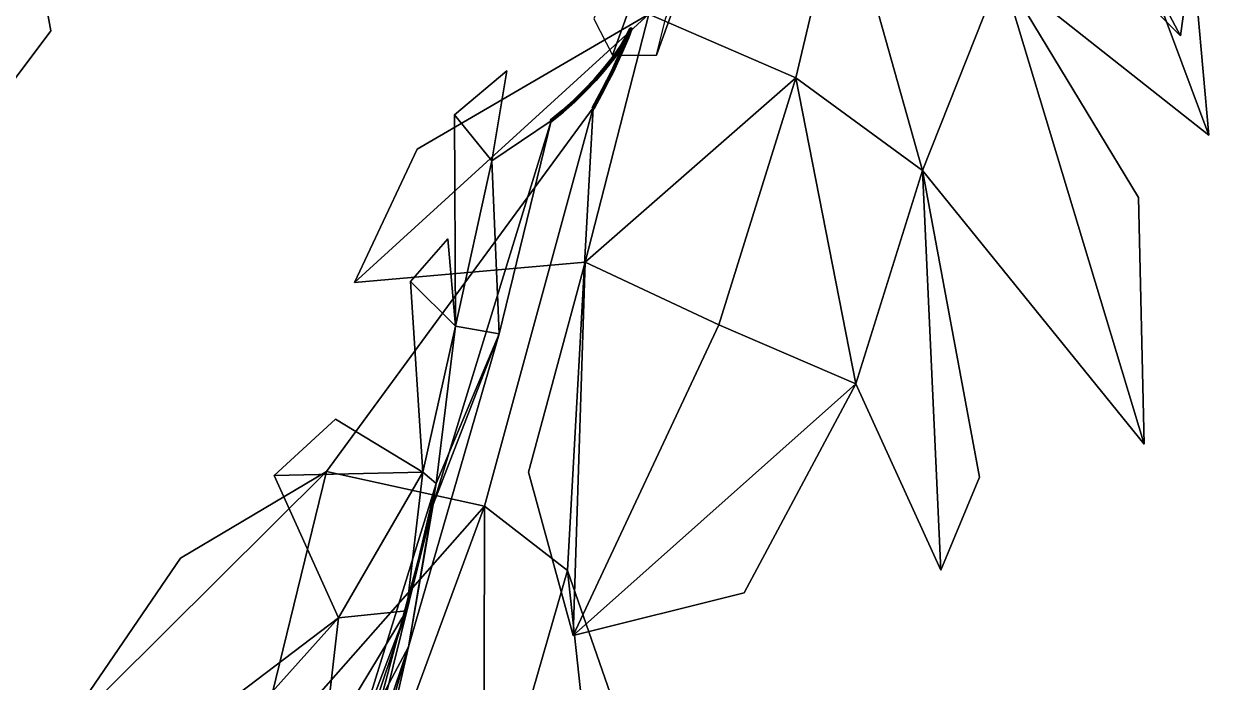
# Model space of a CAD drawing. Header units: metres. Extents: x -349 to 464, y -383 to 362.
# Drawn here: x 363.13 to 399.7, y -28.77 to -8.58 of the extents above; entities that cross this region are included whole.
import ezdxf

# ---------------------------------------------------------------- set-up
doc = ezdxf.new("R2010")
doc.units = ezdxf.units.M

msp = doc.modelspace()

# ---------------------------------------------------------------- linework, layer by layer
at = {"layer": 'Breeder_Leaf', "color": 3}
for points in [[(399.6952, -1.1259, 766.5007), (398.6327, -8.9407, 773.9364), (392.8087, 1.9988, 764.4854)], [(399.6952, -1.1259, 766.5007), (392.8087, 1.9988, 764.4854), (398.6327, -8.9407, 773.9364)], [(398.6327, -8.9407, 773.9364), (393.9027, -4.2296, 769.7679), (392.8087, 1.9988, 764.4854)], [(398.6327, -8.9407, 773.9364), (392.8087, 1.9988, 764.4854), (393.9027, -4.2296, 769.7679)], [(395.074, -0.1257, 425.8989), (399.5004, -11.9853, 421.9529), (393.1356, -6.9555, 419.7932)], [(395.074, -0.1257, 425.8989), (393.1356, -6.9555, 419.7932), (399.5004, -11.9853, 421.9529)], [(395.074, -0.1257, 425.8989), (398.9771, -6.1533, 425.3427), (399.5004, -11.9853, 421.9529)], [(395.074, -0.1257, 425.8989), (399.5004, -11.9853, 421.9529), (398.9771, -6.1533, 425.3427)], [(363.0922, -3.9896, 724.5987), (363.9565, -8.7871, 729.9982), (360.442, -13.4755, 731.4193)], [(363.0922, -3.9896, 724.5987), (360.442, -13.4755, 731.4193), (363.9565, -8.7871, 729.9982)], [(388.234, -4.27, 418.2641), (386.8251, -10.2335, 413.4418), (382.3089, -8.2837, 411.9798)], [(388.234, -4.27, 418.2641), (382.3089, -8.2837, 411.9798), (386.8251, -10.2335, 413.4418)], [(390.7161, -13.07123, 415.4131), (386.8251, -10.2335, 413.4418), (388.234, -4.27, 418.2641)], [(390.7161, -13.07123, 415.4131), (388.234, -4.27, 418.2641), (386.8251, -10.2335, 413.4418)], [(393.1356, -6.9555, 419.7932), (390.7161, -13.07123, 415.4131), (388.234, -4.27, 418.2641)], [(393.1356, -6.9555, 419.7932), (388.234, -4.27, 418.2641), (390.7161, -13.07123, 415.4131)], [(393.1356, -6.9555, 419.7932), (397.5168, -21.4684, 415.8403), (390.7161, -13.07123, 415.4131)], [(393.1356, -6.9555, 419.7932), (390.7161, -13.07123, 415.4131), (397.5168, -21.4684, 415.8403)], [(393.1356, -6.9555, 419.7932), (397.3433, -13.9022, 418.4951), (397.5168, -21.4684, 415.8403)], [(393.1356, -6.9555, 419.7932), (397.5168, -21.4684, 415.8403), (397.3433, -13.9022, 418.4951)], [(380.3603, -15.8846, 407.8283), (373.2744, -16.5075, 406.2258), (382.3089, -8.2837, 411.9798)], [(380.3603, -15.8846, 407.8283), (382.3089, -8.2837, 411.9798), (373.2744, -16.5075, 406.2258)], [(373.2744, -16.5075, 406.2258), (375.2047, -12.4147, 408.2316), (382.3089, -8.2837, 411.9798)], [(373.2744, -16.5075, 406.2258), (382.3089, -8.2837, 411.9798), (375.2047, -12.4147, 408.2316)], [(386.8251, -10.2335, 413.4418), (380.3603, -15.8846, 407.8283), (382.3089, -8.2837, 411.9798)], [(386.8251, -10.2335, 413.4418), (382.3089, -8.2837, 411.9798), (380.3603, -15.8846, 407.8283)], [(376.3495, -11.3692, 767.7322), (377.9499, -10.02016, 774.2996), (377.4918, -12.7745, 780.9051)], [(376.3495, -11.3692, 767.7322), (377.4918, -12.7745, 780.9051), (377.9499, -10.02016, 774.2996)], [(386.8251, -10.2335, 413.4418), (384.4594, -17.808, 409.0194), (380.3603, -15.8846, 407.8283)], [(386.8251, -10.2335, 413.4418), (380.3603, -15.8846, 407.8283), (384.4594, -17.808, 409.0194)], [(388.6687, -19.6206, 410.0519), (384.4594, -17.808, 409.0194), (386.8251, -10.2335, 413.4418)], [(388.6687, -19.6206, 410.0519), (386.8251, -10.2335, 413.4418), (384.4594, -17.808, 409.0194)], [(390.7161, -13.07123, 415.4131), (388.6687, -19.6206, 410.0519), (386.8251, -10.2335, 413.4418)], [(390.7161, -13.07123, 415.4131), (386.8251, -10.2335, 413.4418), (388.6687, -19.6206, 410.0519)], [(380.6074, -11.1555, 797.6335), (377.2675, -23.3708, 796.6269), (372.4158, -22.3048, 792.3001)], [(380.6074, -11.1555, 797.6335), (372.4158, -22.3048, 792.3001), (377.2675, -23.3708, 796.6269)], [(379.8192, -25.3446, 801.8646), (377.2675, -23.3708, 796.6269), (380.6074, -11.1555, 797.6335)], [(379.8192, -25.3446, 801.8646), (380.6074, -11.1555, 797.6335), (377.2675, -23.3708, 796.6269)], [(375.6984, -23.3211, 787.3147), (377.7197, -18.08595, 784.7952), (379.3143, -11.5461, 795.5688)], [(375.6984, -23.3211, 787.3147), (379.3143, -11.5461, 795.5688), (377.7197, -18.08595, 784.7952)], [(376.3804, -17.849, 773.111), (376.3495, -11.3692, 767.7322), (377.4918, -12.7745, 780.9051)], [(376.3804, -17.849, 773.111), (377.4918, -12.7745, 780.9051), (376.3495, -11.3692, 767.7322)], [(379.3143, -11.5461, 795.5688), (377.7197, -18.08595, 784.7952), (377.4918, -12.7745, 780.9051)], [(379.3143, -11.5461, 795.5688), (377.4918, -12.7745, 780.9051), (377.7197, -18.08595, 784.7952)], [(377.7197, -18.08595, 784.7952), (376.3804, -17.849, 773.111), (377.4918, -12.7745, 780.9051)], [(377.7197, -18.08595, 784.7952), (377.4918, -12.7745, 780.9051), (376.3804, -17.849, 773.111)], [(390.7161, -13.07123, 415.4131), (391.277, -25.3341, 412.252), (388.6687, -19.6206, 410.0519)], [(390.7161, -13.07123, 415.4131), (388.6687, -19.6206, 410.0519), (391.277, -25.3341, 412.252)], [(390.7161, -13.07123, 415.4131), (392.4642, -22.4799, 413.8159), (391.277, -25.3341, 412.252)], [(390.7161, -13.07123, 415.4131), (391.277, -25.3341, 412.252), (392.4642, -22.4799, 413.8159)], [(375.0013, -16.4792, 757.647), (376.1455, -15.1689, 765.3228), (376.3804, -17.849, 773.111)], [(375.0013, -16.4792, 757.647), (376.3804, -17.849, 773.111), (376.1455, -15.1689, 765.3228)], [(379.9939, -27.3343, 407.0896), (378.6197, -22.3204, 407.1322), (380.3603, -15.8846, 407.8283)], [(379.9939, -27.3343, 407.0896), (380.3603, -15.8846, 407.8283), (378.6197, -22.3204, 407.1322)], [(384.4594, -17.808, 409.0194), (379.9939, -27.3343, 407.0896), (380.3603, -15.8846, 407.8283)], [(384.4594, -17.808, 409.0194), (380.3603, -15.8846, 407.8283), (379.9939, -27.3343, 407.0896)], [(375.3749, -22.3226, 766.7687), (375.0013, -16.4792, 757.647), (376.3804, -17.849, 773.111)], [(375.3749, -22.3226, 766.7687), (376.3804, -17.849, 773.111), (375.0013, -16.4792, 757.647)], [(375.7869, -22.6705, 776.2775), (375.3749, -22.3226, 766.7687), (376.3804, -17.849, 773.111)], [(375.7869, -22.6705, 776.2775), (376.3804, -17.849, 773.111), (375.3749, -22.3226, 766.7687)], [(377.7197, -18.08595, 784.7952), (375.7869, -22.6705, 776.2775), (376.3804, -17.849, 773.111)], [(377.7197, -18.08595, 784.7952), (376.3804, -17.849, 773.111), (375.7869, -22.6705, 776.2775)], [(388.6687, -19.6206, 410.0519), (379.9939, -27.3343, 407.0896), (384.4594, -17.808, 409.0194)], [(388.6687, -19.6206, 410.0519), (384.4594, -17.808, 409.0194), (379.9939, -27.3343, 407.0896)], [(375.6984, -23.3211, 787.3147), (374.9346, -27.6798, 779.0624), (377.7197, -18.08595, 784.7952)], [(375.6984, -23.3211, 787.3147), (377.7197, -18.08595, 784.7952), (374.9346, -27.6798, 779.0624)], [(374.9346, -27.6798, 779.0624), (375.7869, -22.6705, 776.2775), (377.7197, -18.08595, 784.7952)], [(374.9346, -27.6798, 779.0624), (377.7197, -18.08595, 784.7952), (375.7869, -22.6705, 776.2775)], [(388.6687, -19.6206, 410.0519), (385.2376, -26.02864, 409.764), (379.9939, -27.3343, 407.0896)], [(388.6687, -19.6206, 410.0519), (379.9939, -27.3343, 407.0896), (385.2376, -26.02864, 409.764)], [(370.8122, -22.4241, 754.0591), (372.6986, -20.6962, 758.2966), (375.3749, -22.3226, 766.7687)], [(370.8122, -22.4241, 754.0591), (375.3749, -22.3226, 766.7687), (372.6986, -20.6962, 758.2966)], [(370.2026, -31.3868, 791.7075), (364.1286, -30.5295, 785.9376), (372.4158, -22.3048, 792.3001)], [(370.2026, -31.3868, 791.7075), (372.4158, -22.3048, 792.3001), (364.1286, -30.5295, 785.9376)], [(364.1286, -30.5295, 785.9376), (367.9349, -24.9651, 787.3732), (372.4158, -22.3048, 792.3001)], [(364.1286, -30.5295, 785.9376), (372.4158, -22.3048, 792.3001), (367.9349, -24.9651, 787.3732)], [(377.2675, -23.3708, 796.6269), (370.2026, -31.3868, 791.7075), (372.4158, -22.3048, 792.3001)], [(377.2675, -23.3708, 796.6269), (372.4158, -22.3048, 792.3001), (370.2026, -31.3868, 791.7075)], [(372.786, -26.7956, 759.5509), (370.8122, -22.4241, 754.0591), (375.3749, -22.3226, 766.7687)], [(372.786, -26.7956, 759.5509), (375.3749, -22.3226, 766.7687), (370.8122, -22.4241, 754.0591)], [(374.8775, -26.579, 769.5917), (372.786, -26.7956, 759.5509), (375.3749, -22.3226, 766.7687)], [(374.8775, -26.579, 769.5917), (375.3749, -22.3226, 766.7687), (372.786, -26.7956, 759.5509)], [(375.7869, -22.6705, 776.2775), (374.8775, -26.579, 769.5917), (375.3749, -22.3226, 766.7687)], [(375.7869, -22.6705, 776.2775), (375.3749, -22.3226, 766.7687), (374.8775, -26.579, 769.5917)], [(374.9346, -27.6798, 779.0624), (373.2432, -30.873, 772.035), (375.7869, -22.6705, 776.2775)], [(374.9346, -27.6798, 779.0624), (375.7869, -22.6705, 776.2775), (373.2432, -30.873, 772.035)], [(373.2432, -30.873, 772.035), (374.8775, -26.579, 769.5917), (375.7869, -22.6705, 776.2775)], [(373.2432, -30.873, 772.035), (375.7869, -22.6705, 776.2775), (374.8775, -26.579, 769.5917)], [(377.2675, -23.3708, 796.6269), (373.8654, -32.6108, 796.0331), (370.2026, -31.3868, 791.7075)], [(377.2675, -23.3708, 796.6269), (370.2026, -31.3868, 791.7075), (373.8654, -32.6108, 796.0331)], [(375.6984, -23.3211, 787.3147), (372.7534, -35.1742, 782.1529), (374.9346, -27.6798, 779.0624)], [(375.6984, -23.3211, 787.3147), (374.9346, -27.6798, 779.0624), (372.7534, -35.1742, 782.1529)], [(375.6984, -23.3211, 787.3147), (373.8327, -30.2471, 786.6623), (372.7534, -35.1742, 782.1529)], [(375.6984, -23.3211, 787.3147), (372.7534, -35.1742, 782.1529), (373.8327, -30.2471, 786.6623)], [(377.2477, -34.2365, 800.4482), (373.8654, -32.6108, 796.0331), (377.2675, -23.3708, 796.6269)], [(377.2477, -34.2365, 800.4482), (377.2675, -23.3708, 796.6269), (373.8654, -32.6108, 796.0331)], [(379.8192, -25.3446, 801.8646), (377.2477, -34.2365, 800.4482), (377.2675, -23.3708, 796.6269)], [(379.8192, -25.3446, 801.8646), (377.2675, -23.3708, 796.6269), (377.2477, -34.2365, 800.4482)], [(379.8192, -25.3446, 801.8646), (381.1273, -37.4229, 807.1765), (377.2477, -34.2365, 800.4482)], [(379.8192, -25.3446, 801.8646), (377.2477, -34.2365, 800.4482), (381.1273, -37.4229, 807.1765)], [(379.8192, -25.3446, 801.8646), (381.701, -30.7468, 806.2408), (381.1273, -37.4229, 807.1765)], [(379.8192, -25.3446, 801.8646), (381.1273, -37.4229, 807.1765), (381.701, -30.7468, 806.2408)], [(373.2432, -30.873, 772.035), (372.0995, -34.8183, 764.3568), (374.8775, -26.579, 769.5917)], [(373.2432, -30.873, 772.035), (374.8775, -26.579, 769.5917), (372.0995, -34.8183, 764.3568)], [(372.0995, -34.8183, 764.3568), (372.333, -30.7881, 761.954), (374.8775, -26.579, 769.5917)], [(372.0995, -34.8183, 764.3568), (374.8775, -26.579, 769.5917), (372.333, -30.7881, 761.954)], [(374.8775, -26.579, 769.5917), (372.333, -30.7881, 761.954), (372.786, -26.7956, 759.5509)], [(374.8775, -26.579, 769.5917), (372.786, -26.7956, 759.5509), (372.333, -30.7881, 761.954)], [(372.333, -30.7881, 761.954), (366.0693, -34.2824, 754.0186), (372.786, -26.7956, 759.5509)], [(372.333, -30.7881, 761.954), (372.786, -26.7956, 759.5509), (366.0693, -34.2824, 754.0186)], [(366.0693, -34.2824, 754.0186), (368.6211, -29.9543, 755.3546), (372.786, -26.7956, 759.5509)], [(366.0693, -34.2824, 754.0186), (372.786, -26.7956, 759.5509), (368.6211, -29.9543, 755.3546)], [(374.9346, -27.6798, 779.0624), (370.335, -41.2637, 772.7562), (373.2432, -30.873, 772.035)], [(374.9346, -27.6798, 779.0624), (373.2432, -30.873, 772.035), (370.335, -41.2637, 772.7562)], [(374.9346, -27.6798, 779.0624), (373.1258, -35.5839, 777.6832), (370.335, -41.2637, 772.7562)], [(374.9346, -27.6798, 779.0624), (370.335, -41.2637, 772.7562), (373.1258, -35.5839, 777.6832)]]:
    msp.add_3dface(points, dxfattribs=at)
at = {"layer": 'Breeder_Petiole', "color": 3}
for points in [[(383.6298, -6.5292, 789.2648), (382.5453, -9.5398, 794.0706), (382.8199, -8.4227, 794.8321), (383.9081, -5.3894, 789.9904)], [(381.6894, -5.4917, 789.6633), (380.6294, -8.4186, 794.34), (381.1993, -9.5373, 793.7682), (382.2664, -6.5921, 789.0638)], [(382.2664, -6.5921, 789.0638), (381.1993, -9.5373, 793.7682), (382.5453, -9.5398, 794.0706), (383.6298, -6.5292, 789.2648)], [(381.7598, -8.6916, 794.4286), (381.623, -8.9674, 794.7812), (381.59, -8.9873, 794.7528), (381.7266, -8.7116, 794.4)], [(381.7266, -8.7116, 794.4), (381.59, -8.9873, 794.7528), (381.61, -9.02437, 794.7316), (381.7466, -8.749, 794.3787)], [(381.7466, -8.749, 794.3787), (381.61, -9.02437, 794.7316), (381.6546, -9.02759, 794.7464), (381.7916, -8.7522, 794.3936)], [(381.7997, -8.7169, 794.4243), (381.6626, -8.9925, 794.7769), (381.623, -8.9674, 794.7812), (381.7598, -8.6916, 794.4286)], [(381.7606, -8.6899, 794.4263), (381.6643, -8.9398, 794.8102), (381.6298, -8.963, 794.7864), (381.7258, -8.7133, 794.4023)], [(381.7258, -8.7133, 794.4023), (381.6298, -8.963, 794.7864), (381.6494, -9.00107, 794.7666), (381.7455, -8.7516, 794.3824)], [(381.7455, -8.7516, 794.3824), (381.6494, -9.00107, 794.7666), (381.6951, -9.00165, 794.7777), (381.7916, -8.7522, 794.3936)], [(381.7916, -8.7522, 794.3936), (381.6546, -9.02759, 794.7464), (381.6626, -8.9925, 794.7769), (381.7997, -8.7169, 794.4243)], [(381.8008, -8.7143, 794.4205), (381.7043, -8.964, 794.8044), (381.6643, -8.9398, 794.8102), (381.7606, -8.6899, 794.4263)], [(381.7916, -8.7522, 794.3936), (381.6951, -9.00165, 794.7777), (381.7043, -8.964, 794.8044), (381.8008, -8.7143, 794.4205)], [(381.623, -8.9674, 794.7812), (381.4392, -9.271, 795.0917), (381.4088, -9.2864, 795.0586), (381.59, -8.9873, 794.7528)], [(381.59, -8.9873, 794.7528), (381.4088, -9.2864, 795.0586), (381.4294, -9.3219, 795.0361), (381.61, -9.02437, 794.7316)], [(381.61, -9.02437, 794.7316), (381.4294, -9.3219, 795.0361), (381.4717, -9.3285, 795.0547), (381.6546, -9.02759, 794.7464)], [(381.6626, -8.9925, 794.7769), (381.4778, -9.2972, 795.0889), (381.4392, -9.271, 795.0917), (381.623, -8.9674, 794.7812)], [(381.6546, -9.02759, 794.7464), (381.4717, -9.3285, 795.0547), (381.4778, -9.2972, 795.0889), (381.6626, -8.9925, 794.7769)], [(381.6643, -8.9398, 794.8102), (381.5597, -9.1955, 795.1887), (381.5257, -9.2179, 795.1642), (381.6298, -8.963, 794.7864)], [(381.6298, -8.963, 794.7864), (381.5257, -9.2179, 795.1642), (381.5452, -9.2554, 795.1443), (381.6494, -9.00107, 794.7666)], [(381.6494, -9.00107, 794.7666), (381.5452, -9.2554, 795.1443), (381.5904, -9.2565, 795.156), (381.6951, -9.00165, 794.7777)], [(381.7043, -8.964, 794.8044), (381.5993, -9.2197, 795.1833), (381.5597, -9.1955, 795.1887), (381.6643, -8.9398, 794.8102)], [(381.6951, -9.00165, 794.7777), (381.5904, -9.2565, 795.156), (381.5993, -9.2197, 795.1833), (381.7043, -8.964, 794.8044)], [(381.4392, -9.271, 795.0917), (381.2131, -9.5938, 795.3506), (381.186, -9.6045, 795.3135), (381.4088, -9.2864, 795.0586)], [(381.4088, -9.2864, 795.0586), (381.186, -9.6045, 795.3135), (381.2073, -9.6383, 795.29), (381.4294, -9.3219, 795.0361)], [(381.4294, -9.3219, 795.0361), (381.2073, -9.6383, 795.29), (381.2469, -9.6486, 795.3118), (381.4717, -9.3285, 795.0547)], [(381.4778, -9.2972, 795.0889), (381.2505, -9.6212, 795.3491), (381.2131, -9.5938, 795.3506), (381.4392, -9.271, 795.0917)], [(381.4717, -9.3285, 795.0547), (381.2469, -9.6486, 795.3118), (381.2505, -9.6212, 795.3491), (381.4778, -9.2972, 795.0889)], [(381.4469, -9.4565, 795.5612), (381.326, -9.7228, 795.9274), (381.2931, -9.7436, 795.9014), (381.4135, -9.4782, 795.5359)], [(381.4135, -9.4782, 795.5359), (381.2931, -9.7436, 795.9014), (381.3124, -9.7802, 795.8812), (381.4328, -9.5152, 795.5159)], [(381.4861, -9.4807, 795.5562), (381.3648, -9.747, 795.9227), (381.326, -9.7228, 795.9274), (381.4469, -9.4565, 795.5612)], [(381.4775, -9.5168, 795.5283), (381.3564, -9.7822, 795.8943), (381.3648, -9.747, 795.9227), (381.4861, -9.4807, 795.5562)], [(381.5597, -9.1955, 795.1887), (381.4469, -9.4565, 795.5612), (381.4135, -9.4782, 795.5359), (381.5257, -9.2179, 795.1642)], [(381.5257, -9.2179, 795.1642), (381.4135, -9.4782, 795.5359), (381.4328, -9.5152, 795.5159), (381.5452, -9.2554, 795.1443)], [(381.5452, -9.2554, 795.1443), (381.4328, -9.5152, 795.5159), (381.4775, -9.5168, 795.5283), (381.5904, -9.2565, 795.156)], [(381.5993, -9.2197, 795.1833), (381.4861, -9.4807, 795.5562), (381.4469, -9.4565, 795.5612), (381.5597, -9.1955, 795.1887)], [(381.5904, -9.2565, 795.156), (381.4775, -9.5168, 795.5283), (381.4861, -9.4807, 795.5562), (381.5993, -9.2197, 795.1833)], [(381.2131, -9.5938, 795.3506), (380.9498, -9.9289, 795.5524), (380.9265, -9.9347, 795.5122), (381.186, -9.6045, 795.3135)], [(381.186, -9.6045, 795.3135), (380.9265, -9.9347, 795.5122), (380.9486, -9.9668, 795.4878), (381.2073, -9.6383, 795.29)], [(381.2073, -9.6383, 795.29), (380.9486, -9.9668, 795.4878), (380.9851, -9.9808, 795.5121), (381.2469, -9.6486, 795.3118)], [(381.2505, -9.6212, 795.3491), (380.9858, -9.9575, 795.5518), (380.9498, -9.9289, 795.5524), (381.2131, -9.5938, 795.3506)], [(381.2469, -9.6486, 795.3118), (380.9851, -9.9808, 795.5121), (380.9858, -9.9575, 795.5518), (381.2505, -9.6212, 795.3491)], [(381.326, -9.7228, 795.9274), (381.197, -9.994, 796.2871), (381.1646, -10.01409, 796.2604), (381.2931, -9.7436, 795.9014)], [(381.2931, -9.7436, 795.9014), (381.1646, -10.01409, 796.2604), (381.1839, -10.05019, 796.2402), (381.3124, -9.7802, 795.8812)], [(381.3124, -9.7802, 795.8812), (381.1839, -10.05019, 796.2402), (381.2274, -10.05278, 796.2538), (381.3564, -9.7822, 795.8943)], [(381.3648, -9.747, 795.9227), (381.2354, -10.0183, 796.2827), (381.197, -9.994, 796.2871), (381.326, -9.7228, 795.9274)], [(381.3564, -9.7822, 795.8943), (381.2274, -10.05278, 796.2538), (381.2354, -10.0183, 796.2827), (381.3648, -9.747, 795.9227)], [(381.4328, -9.5152, 795.5159), (381.3124, -9.7802, 795.8812), (381.3564, -9.7822, 795.8943), (381.4775, -9.5168, 795.5283)], [(380.9498, -9.9289, 795.5524), (380.6548, -10.2689, 795.6925), (380.6357, -10.2698, 795.6502), (380.9265, -9.9347, 795.5122)], [(380.9265, -9.9347, 795.5122), (380.6357, -10.2698, 795.6502), (380.6589, -10.3003, 795.6252), (380.9486, -9.9668, 795.4878)], [(380.9858, -9.9575, 795.5518), (380.6894, -10.2988, 795.6927), (380.6548, -10.2689, 795.6925), (380.9498, -9.9289, 795.5524)], [(380.9486, -9.9668, 795.4878), (380.6589, -10.3003, 795.6252), (380.6919, -10.3181, 795.6514), (380.9851, -9.9808, 795.5121)], [(380.9851, -9.9808, 795.5121), (380.6919, -10.3181, 795.6514), (380.6894, -10.2988, 795.6927), (380.9858, -9.9575, 795.5518)], [(381.197, -9.994, 796.2871), (381.0601, -10.2702, 796.6401), (381.0283, -10.2894, 796.6128), (381.1646, -10.01409, 796.2604)], [(381.1646, -10.01409, 796.2604), (381.0283, -10.2894, 796.6128), (381.0475, -10.325, 796.5924), (381.1839, -10.05019, 796.2402)], [(381.1839, -10.05019, 796.2402), (381.0475, -10.325, 796.5924), (381.0904, -10.3281, 796.6066), (381.2274, -10.05278, 796.2538)], [(381.2354, -10.0183, 796.2827), (381.0981, -10.2944, 796.6359), (381.0601, -10.2702, 796.6401), (381.197, -9.994, 796.2871)], [(381.2274, -10.05278, 796.2538), (381.0904, -10.3281, 796.6066), (381.0981, -10.2944, 796.6359), (381.2354, -10.0183, 796.2827)], [(380.3347, -10.6067, 795.7681), (379.9962, -10.9347, 795.7774), (379.9866, -10.926, 795.7336), (380.3202, -10.6027, 795.7245)], [(380.3202, -10.6027, 795.7245), (379.9866, -10.926, 795.7336), (380.0121, -10.9531, 795.7084), (380.3445, -10.6314, 795.6993)], [(380.6548, -10.2689, 795.6925), (380.3347, -10.6067, 795.7681), (380.3202, -10.6027, 795.7245), (380.6357, -10.2698, 795.6502)], [(380.6357, -10.2698, 795.6502), (380.3202, -10.6027, 795.7245), (380.3445, -10.6314, 795.6993), (380.6589, -10.3003, 795.6252)], [(380.6894, -10.2988, 795.6927), (380.3676, -10.6378, 795.7687), (380.3347, -10.6067, 795.7681), (380.6548, -10.2689, 795.6925)], [(380.6589, -10.3003, 795.6252), (380.3445, -10.6314, 795.6993), (380.3737, -10.653, 795.7265), (380.6919, -10.3181, 795.6514)], [(380.6919, -10.3181, 795.6514), (380.3737, -10.653, 795.7265), (380.3676, -10.6378, 795.7687), (380.6894, -10.2988, 795.6927)], [(380.9152, -10.551, 796.9861), (380.7626, -10.8364, 797.3251), (380.7321, -10.854, 797.2966), (380.8841, -10.5694, 796.9583)], [(380.8841, -10.5694, 796.9583), (380.7321, -10.854, 797.2966), (380.7512, -10.8886, 797.276), (380.9032, -10.6045, 796.9377)], [(380.9529, -10.5753, 796.9823), (380.7999, -10.8606, 797.3215), (380.7626, -10.8364, 797.3251), (380.9152, -10.551, 796.9861)], [(380.9455, -10.6081, 796.9525), (380.7928, -10.8927, 797.2913), (380.7999, -10.8606, 797.3215), (380.9529, -10.5753, 796.9823)], [(381.0601, -10.2702, 796.6401), (380.9152, -10.551, 796.9861), (380.8841, -10.5694, 796.9583), (381.0283, -10.2894, 796.6128)], [(381.0283, -10.2894, 796.6128), (380.8841, -10.5694, 796.9583), (380.9032, -10.6045, 796.9377), (381.0475, -10.325, 796.5924)], [(381.0475, -10.325, 796.5924), (380.9032, -10.6045, 796.9377), (380.9455, -10.6081, 796.9525), (381.0904, -10.3281, 796.6066)], [(381.0981, -10.2944, 796.6359), (380.9529, -10.5753, 796.9823), (380.9152, -10.551, 796.9861), (381.0601, -10.2702, 796.6401)], [(381.0904, -10.3281, 796.6066), (380.9455, -10.6081, 796.9525), (380.9529, -10.5753, 796.9823), (381.0981, -10.2944, 796.6359)], [(379.9962, -10.9347, 795.7774), (379.6469, -11.246, 795.7204), (379.6422, -11.2328, 795.6772), (379.9866, -10.926, 795.7336)], [(379.9866, -10.926, 795.7336), (379.6422, -11.2328, 795.6772), (379.6689, -11.2583, 795.6523), (380.0121, -10.9531, 795.7084)], [(380.0275, -10.967, 795.7783), (379.6764, -11.2794, 795.7211), (379.6469, -11.246, 795.7204), (379.9962, -10.9347, 795.7774)], [(380.0121, -10.9531, 795.7084), (379.6689, -11.2583, 795.6523), (379.69, -11.2869, 795.6793), (380.0373, -10.9783, 795.7358)], [(380.0373, -10.9783, 795.7358), (379.69, -11.2869, 795.6793), (379.6764, -11.2794, 795.7211), (380.0275, -10.967, 795.7783)], [(380.3676, -10.6378, 795.7687), (380.0275, -10.967, 795.7783), (379.9962, -10.9347, 795.7774), (380.3347, -10.6067, 795.7681)], [(380.3445, -10.6314, 795.6993), (380.0121, -10.9531, 795.7084), (380.0373, -10.9783, 795.7358), (380.3737, -10.653, 795.7265)], [(380.3737, -10.653, 795.7265), (380.0373, -10.9783, 795.7358), (380.0275, -10.967, 795.7783), (380.3676, -10.6378, 795.7687)], [(380.7626, -10.8364, 797.3251), (380.6023, -11.1259, 797.6569), (380.5721, -11.1428, 797.6275), (380.7321, -10.854, 797.2966)], [(380.7321, -10.854, 797.2966), (380.5721, -11.1428, 797.6275), (380.5913, -11.1772, 797.6068), (380.7512, -10.8886, 797.276)], [(380.7512, -10.8886, 797.276), (380.5913, -11.1772, 797.6068), (380.6327, -11.1819, 797.6227), (380.7928, -10.8927, 797.2913)], [(380.7999, -10.8606, 797.3215), (380.6394, -11.1503, 797.6534), (380.6023, -11.1259, 797.6569), (380.7626, -10.8364, 797.3251)], [(380.7928, -10.8927, 797.2913), (380.6327, -11.1819, 797.6227), (380.6394, -11.1503, 797.6534), (380.7999, -10.8606, 797.3215)], [(380.9032, -10.6045, 796.9377), (380.7512, -10.8886, 797.276), (380.7928, -10.8927, 797.2913), (380.9455, -10.6081, 796.9525)], [(379.6469, -11.246, 795.7204), (379.2939, -11.5337, 795.5984), (379.2942, -11.5162, 795.5565), (379.6422, -11.2328, 795.6772)], [(379.6764, -11.2794, 795.7211), (379.322, -11.5683, 795.5988), (379.2939, -11.5337, 795.5984), (379.6469, -11.246, 795.7204)], [(379.6422, -11.2328, 795.6772), (379.2942, -11.5162, 795.5565), (379.3225, -11.5405, 795.532), (379.6689, -11.2583, 795.6523)], [(379.69, -11.2869, 795.6793), (379.3396, -11.5725, 795.558), (379.322, -11.5683, 795.5988), (379.6764, -11.2794, 795.7211)], [(379.6689, -11.2583, 795.6523), (379.3225, -11.5405, 795.532), (379.3396, -11.5725, 795.558), (379.69, -11.2869, 795.6793)]]:
    msp.add_3dface(points, dxfattribs=at)

doc.saveas('drawing.dxf')
